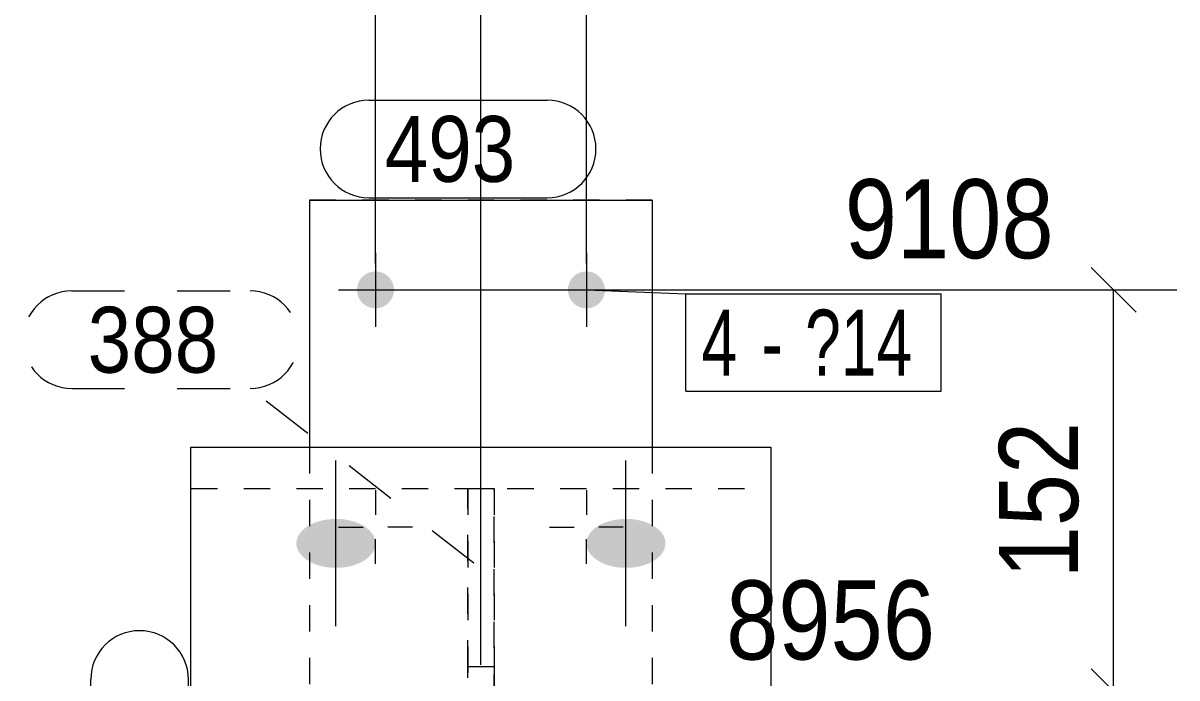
# Model space of a CAD drawing. Header units: millimetres. Extents: x 2 to 579, y 1 to 825.
# Drawn here: x 40.25 to 84.02, y 697 to 721.85 of the extents above; entities that cross this region are included whole.
import ezdxf

# ---------------------------------------------------------------- set-up
doc = ezdxf.new("R2010")
doc.units = ezdxf.units.MM
for name, pattern in [('XKITLINE00', [0]), ('XKITLINE01', [4, 1, -1, 1, -1]), ('XKITLINE02', [4, 2, -2])]:
    doc.linetypes.add(name, pattern=pattern)
for name, color, linetype, lineweight in [('Bolt', 3, 'Continuous', 0), ('BoltMark', 7, 'Continuous', 0), ('Dimensions', 7, 'Continuous', 0), ('Part', 2, 'Continuous', 0), ('PartMark', 7, 'Continuous', 0)]:
    doc.layers.add(name, color=color, linetype=linetype, lineweight=lineweight)
doc.styles.add('ARIAL', font='ARIAL.TTF')
doc.styles.add('ARIAL_NARROW', font='ARIALN.TTF')

# ---------------------------------------------------------------- blocks, each defined once
blk = doc.blocks.new('*A40')
at = {"layer": 'Bolt'}
for points in [[(52.083, 701.174), (52.046, 701.175), (52.009, 701.176), (51.972, 701.178), (51.936, 701.181), (51.899, 701.184), (51.863, 701.187), (51.827, 701.192), (51.791, 701.196), (51.755, 701.202), (51.719, 701.207), (51.684, 701.214), (51.649, 701.221), (51.614, 701.228), (51.58, 701.236), (51.545, 701.244), (51.512, 701.253), (51.478, 701.263), (51.445, 701.273), (51.412, 701.283), (51.38, 701.294), (51.348, 701.306), (51.317, 701.318), (51.286, 701.33), (51.256, 701.343), (51.226, 701.356), (51.197, 701.37), (51.168, 701.385), (51.14, 701.399), (51.112, 701.414), (51.085, 701.43), (51.059, 701.446), (51.033, 701.462), (51.008, 701.479), (50.984, 701.496), (50.96, 701.513), (50.937, 701.531), (50.915, 701.549), (50.893, 701.568), (50.872, 701.586), (50.852, 701.606), (50.833, 701.625), (50.814, 701.645), (50.797, 701.665), (50.78, 701.685), (50.764, 701.705), (50.748, 701.726), (50.734, 701.747), (50.72, 701.768), (50.707, 701.79), (50.695, 701.811), (50.684, 701.833), (50.674, 701.855), (50.664, 701.877), (50.656, 701.899), (50.648, 701.921), (50.642, 701.944), (50.636, 701.966), (50.631, 701.989), (50.627, 702.011), (50.624, 702.034), (50.621, 702.057), (50.62, 702.08), (50.62, 702.102), (50.62, 702.125), (50.621, 702.148), (50.624, 702.171), (50.627, 702.193), (50.631, 702.216), (50.636, 702.239), (50.642, 702.261), (50.648, 702.284), (50.656, 702.306), (50.664, 702.328), (50.674, 702.35), (50.684, 702.372), (50.695, 702.394), (50.707, 702.415), (50.72, 702.437), (50.734, 702.458), (50.748, 702.479), (50.764, 702.499), (50.78, 702.52), (50.797, 702.54), (50.814, 702.56), (50.833, 702.58), (50.852, 702.599), (50.872, 702.618), (50.893, 702.637), (50.915, 702.656), (50.937, 702.674), (50.96, 702.692), (50.984, 702.709), (51.008, 702.726), (51.033, 702.743), (51.059, 702.759), (51.085, 702.775), (51.112, 702.79), (51.14, 702.806), (51.168, 702.82), (51.197, 702.834), (51.226, 702.848), (51.256, 702.862), (51.286, 702.875), (51.317, 702.887), (51.348, 702.899), (51.38, 702.91), (51.412, 702.921), (51.445, 702.932), (51.478, 702.942), (51.512, 702.951), (51.545, 702.96), (51.58, 702.969), (51.614, 702.977), (51.649, 702.984), (51.684, 702.991), (51.719, 702.997), (51.755, 703.003), (51.791, 703.008), (51.827, 703.013), (51.863, 703.017), (51.899, 703.021), (51.936, 703.024), (51.972, 703.027), (52.009, 703.029), (52.046, 703.03), (52.083, 703.031), (52.12, 703.031), (52.156, 703.031), (52.193, 703.03), (52.23, 703.029), (52.267, 703.027), (52.303, 703.024), (52.34, 703.021), (52.376, 703.017), (52.412, 703.013), (52.448, 703.008), (52.484, 703.003), (52.52, 702.997), (52.555, 702.991), (52.59, 702.984), (52.625, 702.977), (52.659, 702.969), (52.694, 702.96), (52.727, 702.951), (52.761, 702.942), (52.794, 702.932), (52.827, 702.921), (52.859, 702.91), (52.891, 702.899), (52.922, 702.887), (52.953, 702.875), (52.983, 702.862), (53.013, 702.848), (53.042, 702.834), (53.071, 702.82), (53.099, 702.806), (53.127, 702.79), (53.154, 702.775), (53.18, 702.759), (53.206, 702.743), (53.231, 702.726), (53.255, 702.709), (53.279, 702.692), (53.302, 702.674), (53.324, 702.656), (53.346, 702.637), (53.367, 702.618), (53.387, 702.599), (53.406, 702.58), (53.425, 702.56), (53.442, 702.54), (53.459, 702.52), (53.476, 702.499), (53.491, 702.479), (53.505, 702.458), (53.519, 702.437), (53.532, 702.415), (53.544, 702.394), (53.555, 702.372), (53.565, 702.35), (53.575, 702.328), (53.583, 702.306), (53.591, 702.284), (53.597, 702.261), (53.603, 702.239), (53.608, 702.216), (53.612, 702.193), (53.615, 702.171), (53.618, 702.148), (53.619, 702.125), (53.62, 702.102), (53.619, 702.08), (53.618, 702.057), (53.615, 702.034), (53.612, 702.011), (53.608, 701.989), (53.603, 701.966), (53.597, 701.944), (53.591, 701.921), (53.583, 701.899), (53.575, 701.877), (53.565, 701.855), (53.555, 701.833), (53.544, 701.811), (53.532, 701.79), (53.519, 701.768), (53.505, 701.747), (53.491, 701.726), (53.476, 701.705), (53.459, 701.685), (53.442, 701.665), (53.425, 701.645), (53.406, 701.625), (53.387, 701.606), (53.367, 701.586), (53.346, 701.568), (53.324, 701.549), (53.302, 701.531), (53.279, 701.513), (53.255, 701.496), (53.231, 701.479), (53.206, 701.462), (53.18, 701.446), (53.154, 701.43), (53.127, 701.414), (53.099, 701.399), (53.071, 701.385), (53.042, 701.37), (53.013, 701.356), (52.983, 701.343), (52.953, 701.33), (52.922, 701.318), (52.891, 701.306), (52.859, 701.294), (52.827, 701.283), (52.794, 701.273), (52.761, 701.263), (52.727, 701.253), (52.694, 701.244), (52.659, 701.236), (52.625, 701.228), (52.59, 701.221), (52.555, 701.214), (52.52, 701.207), (52.484, 701.202), (52.448, 701.196), (52.412, 701.192), (52.376, 701.187), (52.34, 701.184), (52.303, 701.181), (52.267, 701.178), (52.23, 701.176), (52.193, 701.175), (52.156, 701.174), (52.12, 701.174)], [(63.083, 701.174), (63.046, 701.175), (63.009, 701.176), (62.972, 701.178), (62.936, 701.181), (62.899, 701.184), (62.863, 701.187), (62.827, 701.192), (62.791, 701.196), (62.755, 701.202), (62.719, 701.207), (62.684, 701.214), (62.649, 701.221), (62.614, 701.228), (62.58, 701.236), (62.545, 701.244), (62.512, 701.253), (62.478, 701.263), (62.445, 701.273), (62.412, 701.283), (62.38, 701.294), (62.348, 701.306), (62.317, 701.318), (62.286, 701.33), (62.256, 701.343), (62.226, 701.356), (62.197, 701.37), (62.168, 701.385), (62.14, 701.399), (62.112, 701.414), (62.085, 701.43), (62.059, 701.446), (62.033, 701.462), (62.008, 701.479), (61.984, 701.496), (61.96, 701.513), (61.937, 701.531), (61.915, 701.549), (61.893, 701.568), (61.872, 701.586), (61.852, 701.606), (61.833, 701.625), (61.814, 701.645), (61.797, 701.665), (61.78, 701.685), (61.764, 701.705), (61.748, 701.726), (61.734, 701.747), (61.72, 701.768), (61.707, 701.79), (61.695, 701.811), (61.684, 701.833), (61.674, 701.855), (61.664, 701.877), (61.656, 701.899), (61.648, 701.921), (61.642, 701.944), (61.636, 701.966), (61.631, 701.989), (61.627, 702.011), (61.624, 702.034), (61.621, 702.057), (61.62, 702.08), (61.62, 702.102), (61.62, 702.125), (61.621, 702.148), (61.624, 702.171), (61.627, 702.193), (61.631, 702.216), (61.636, 702.239), (61.642, 702.261), (61.648, 702.284), (61.656, 702.306), (61.664, 702.328), (61.674, 702.35), (61.684, 702.372), (61.695, 702.394), (61.707, 702.415), (61.72, 702.437), (61.734, 702.458), (61.748, 702.479), (61.764, 702.499), (61.78, 702.52), (61.797, 702.54), (61.814, 702.56), (61.833, 702.58), (61.852, 702.599), (61.872, 702.618), (61.893, 702.637), (61.915, 702.656), (61.937, 702.674), (61.96, 702.692), (61.984, 702.709), (62.008, 702.726), (62.033, 702.743), (62.059, 702.759), (62.085, 702.775), (62.112, 702.79), (62.14, 702.806), (62.168, 702.82), (62.197, 702.834), (62.226, 702.848), (62.256, 702.862), (62.286, 702.875), (62.317, 702.887), (62.348, 702.899), (62.38, 702.91), (62.412, 702.921), (62.445, 702.932), (62.478, 702.942), (62.512, 702.951), (62.545, 702.96), (62.58, 702.969), (62.614, 702.977), (62.649, 702.984), (62.684, 702.991), (62.719, 702.997), (62.755, 703.003), (62.791, 703.008), (62.827, 703.013), (62.863, 703.017), (62.899, 703.021), (62.936, 703.024), (62.972, 703.027), (63.009, 703.029), (63.046, 703.03), (63.083, 703.031), (63.12, 703.031), (63.156, 703.031), (63.193, 703.03), (63.23, 703.029), (63.267, 703.027), (63.303, 703.024), (63.34, 703.021), (63.376, 703.017), (63.412, 703.013), (63.448, 703.008), (63.484, 703.003), (63.52, 702.997), (63.555, 702.991), (63.59, 702.984), (63.625, 702.977), (63.659, 702.969), (63.694, 702.96), (63.727, 702.951), (63.761, 702.942), (63.794, 702.932), (63.827, 702.921), (63.859, 702.91), (63.891, 702.899), (63.922, 702.887), (63.953, 702.875), (63.983, 702.862), (64.013, 702.848), (64.042, 702.834), (64.071, 702.82), (64.099, 702.806), (64.127, 702.79), (64.154, 702.775), (64.18, 702.759), (64.206, 702.743), (64.231, 702.726), (64.255, 702.709), (64.279, 702.692), (64.302, 702.674), (64.324, 702.656), (64.346, 702.637), (64.367, 702.618), (64.387, 702.599), (64.406, 702.58), (64.425, 702.56), (64.442, 702.54), (64.459, 702.52), (64.476, 702.499), (64.491, 702.479), (64.505, 702.458), (64.519, 702.437), (64.532, 702.415), (64.544, 702.394), (64.555, 702.372), (64.565, 702.35), (64.575, 702.328), (64.583, 702.306), (64.591, 702.284), (64.597, 702.261), (64.603, 702.239), (64.608, 702.216), (64.612, 702.193), (64.615, 702.171), (64.618, 702.148), (64.619, 702.125), (64.62, 702.102), (64.619, 702.08), (64.618, 702.057), (64.615, 702.034), (64.612, 702.011), (64.608, 701.989), (64.603, 701.966), (64.597, 701.944), (64.591, 701.921), (64.583, 701.899), (64.575, 701.877), (64.565, 701.855), (64.555, 701.833), (64.544, 701.811), (64.532, 701.79), (64.519, 701.768), (64.505, 701.747), (64.491, 701.726), (64.476, 701.705), (64.459, 701.685), (64.442, 701.665), (64.425, 701.645), (64.406, 701.625), (64.387, 701.606), (64.367, 701.586), (64.346, 701.568), (64.324, 701.549), (64.302, 701.531), (64.279, 701.513), (64.255, 701.496), (64.231, 701.479), (64.206, 701.462), (64.18, 701.446), (64.154, 701.43), (64.127, 701.414), (64.099, 701.399), (64.071, 701.385), (64.042, 701.37), (64.013, 701.356), (63.983, 701.343), (63.953, 701.33), (63.922, 701.318), (63.891, 701.306), (63.859, 701.294), (63.827, 701.283), (63.794, 701.273), (63.761, 701.263), (63.727, 701.253), (63.694, 701.244), (63.659, 701.236), (63.625, 701.228), (63.59, 701.221), (63.555, 701.214), (63.52, 701.207), (63.484, 701.202), (63.448, 701.196), (63.412, 701.192), (63.376, 701.187), (63.34, 701.184), (63.303, 701.181), (63.267, 701.178), (63.23, 701.176), (63.193, 701.175), (63.156, 701.174), (63.12, 701.174)]]:
    blk.add_hatch(color=3, dxfattribs=at).paths.add_polyline_path(points, flags=17)
at = {"layer": 'Bolt', "color": 3, "linetype": 'XKITLINE00', "lineweight": 0}
for p, q in [((52.12, 698.961), (52.12, 705.244)), ((63.12, 698.961), (63.12, 705.244))]:
    blk.add_line(p, q, dxfattribs=at)
blk = doc.blocks.new('*A50')
at = {"layer": 'Bolt'}
blk.add_hatch(color=3, dxfattribs=at).paths.add_polyline_path([(62.319, 711.689), (62.316, 711.655), (62.312, 711.621), (62.306, 711.587), (62.298, 711.553), (62.289, 711.52), (62.278, 711.487), (62.266, 711.455), (62.252, 711.424), (62.237, 711.393), (62.22, 711.363), (62.201, 711.334), (62.182, 711.306), (62.16, 711.279), (62.138, 711.253), (62.114, 711.228), (62.089, 711.205), (62.063, 711.182), (62.036, 711.161), (62.008, 711.141), (61.979, 711.123), (61.949, 711.106), (61.919, 711.09), (61.887, 711.076), (61.855, 711.064), (61.823, 711.053), (61.789, 711.044), (61.756, 711.037), (61.722, 711.031), (61.688, 711.027), (61.654, 711.024), (61.619, 711.023), (61.585, 711.024), (61.551, 711.027), (61.517, 711.031), (61.483, 711.037), (61.449, 711.044), (61.416, 711.053), (61.384, 711.064), (61.352, 711.076), (61.32, 711.09), (61.289, 711.106), (61.26, 711.123), (61.23, 711.141), (61.202, 711.161), (61.175, 711.182), (61.149, 711.205), (61.124, 711.228), (61.101, 711.253), (61.078, 711.279), (61.057, 711.306), (61.037, 711.334), (61.019, 711.363), (61.002, 711.393), (60.987, 711.424), (60.973, 711.455), (60.96, 711.487), (60.95, 711.52), (60.94, 711.553), (60.933, 711.587), (60.927, 711.621), (60.923, 711.655), (60.92, 711.689), (60.919, 711.723), (60.92, 711.758), (60.923, 711.792), (60.927, 711.826), (60.933, 711.86), (60.94, 711.893), (60.95, 711.926), (60.96, 711.959), (60.973, 711.991), (60.987, 712.023), (61.002, 712.053), (61.019, 712.083), (61.037, 712.112), (61.057, 712.14), (61.078, 712.167), (61.101, 712.193), (61.124, 712.218), (61.149, 712.242), (61.175, 712.264), (61.202, 712.285), (61.23, 712.305), (61.26, 712.324), (61.289, 712.341), (61.32, 712.356), (61.352, 712.37), (61.384, 712.382), (61.416, 712.393), (61.449, 712.402), (61.483, 712.41), (61.517, 712.416), (61.551, 712.42), (61.585, 712.422), (61.619, 712.423), (61.654, 712.422), (61.688, 712.42), (61.722, 712.416), (61.756, 712.41), (61.789, 712.402), (61.823, 712.393), (61.855, 712.382), (61.887, 712.37), (61.919, 712.356), (61.949, 712.341), (61.979, 712.324), (62.008, 712.305), (62.036, 712.285), (62.063, 712.264), (62.089, 712.242), (62.114, 712.218), (62.138, 712.193), (62.16, 712.167), (62.182, 712.14), (62.201, 712.112), (62.22, 712.083), (62.237, 712.053), (62.252, 712.023), (62.266, 711.991), (62.278, 711.959), (62.289, 711.926), (62.298, 711.893), (62.306, 711.86), (62.312, 711.826), (62.316, 711.792), (62.319, 711.758), (62.319, 711.723)], flags=17)
at = {"layer": 'Bolt', "color": 3, "linetype": 'XKITLINE00', "lineweight": 0}
for p, q in [((61.619, 713.123), (61.619, 710.323)), ((60.219, 711.723), (63.019, 711.723)), ((61.619, 704.123), (61.619, 703.191)), ((60.219, 702.723), (61.152, 702.723)), ((63.019, 702.723), (62.087, 702.723)), ((61.619, 701.323), (61.619, 702.256))]:
    blk.add_line(p, q, dxfattribs=at)
blk = doc.blocks.new('*A51')
at = {"layer": 'Bolt'}
blk.add_hatch(color=3, dxfattribs=at).paths.add_polyline_path([(54.319, 711.689), (54.316, 711.655), (54.312, 711.621), (54.306, 711.587), (54.298, 711.553), (54.289, 711.52), (54.278, 711.487), (54.266, 711.455), (54.252, 711.424), (54.237, 711.393), (54.22, 711.363), (54.201, 711.334), (54.182, 711.306), (54.16, 711.279), (54.138, 711.253), (54.114, 711.228), (54.089, 711.205), (54.063, 711.182), (54.036, 711.161), (54.008, 711.141), (53.979, 711.123), (53.949, 711.106), (53.919, 711.09), (53.887, 711.076), (53.855, 711.064), (53.823, 711.053), (53.789, 711.044), (53.756, 711.037), (53.722, 711.031), (53.688, 711.027), (53.654, 711.024), (53.619, 711.023), (53.585, 711.024), (53.551, 711.027), (53.517, 711.031), (53.483, 711.037), (53.449, 711.044), (53.416, 711.053), (53.384, 711.064), (53.352, 711.076), (53.32, 711.09), (53.289, 711.106), (53.26, 711.123), (53.23, 711.141), (53.202, 711.161), (53.175, 711.182), (53.149, 711.205), (53.124, 711.228), (53.101, 711.253), (53.078, 711.279), (53.057, 711.306), (53.037, 711.334), (53.019, 711.363), (53.002, 711.393), (52.987, 711.424), (52.973, 711.455), (52.96, 711.487), (52.95, 711.52), (52.94, 711.553), (52.933, 711.587), (52.927, 711.621), (52.923, 711.655), (52.92, 711.689), (52.919, 711.723), (52.92, 711.758), (52.923, 711.792), (52.927, 711.826), (52.933, 711.86), (52.94, 711.893), (52.95, 711.926), (52.96, 711.959), (52.973, 711.991), (52.987, 712.023), (53.002, 712.053), (53.019, 712.083), (53.037, 712.112), (53.057, 712.14), (53.078, 712.167), (53.101, 712.193), (53.124, 712.218), (53.149, 712.242), (53.175, 712.264), (53.202, 712.285), (53.23, 712.305), (53.26, 712.324), (53.289, 712.341), (53.32, 712.356), (53.352, 712.37), (53.384, 712.382), (53.416, 712.393), (53.449, 712.402), (53.483, 712.41), (53.517, 712.416), (53.551, 712.42), (53.585, 712.422), (53.619, 712.423), (53.654, 712.422), (53.688, 712.42), (53.722, 712.416), (53.756, 712.41), (53.789, 712.402), (53.823, 712.393), (53.855, 712.382), (53.887, 712.37), (53.919, 712.356), (53.949, 712.341), (53.979, 712.324), (54.008, 712.305), (54.036, 712.285), (54.063, 712.264), (54.089, 712.242), (54.114, 712.218), (54.138, 712.193), (54.16, 712.167), (54.182, 712.14), (54.201, 712.112), (54.22, 712.083), (54.237, 712.053), (54.252, 712.023), (54.266, 711.991), (54.278, 711.959), (54.289, 711.926), (54.298, 711.893), (54.306, 711.86), (54.312, 711.826), (54.316, 711.792), (54.319, 711.758), (54.319, 711.723)], flags=17)
at = {"layer": 'Bolt', "color": 3, "linetype": 'XKITLINE00', "lineweight": 0}
for p, q in [((53.619, 713.123), (53.619, 710.323)), ((52.219, 711.723), (55.019, 711.723)), ((53.619, 704.123), (53.619, 703.191)), ((52.219, 702.723), (53.152, 702.723)), ((55.019, 702.723), (54.087, 702.723)), ((53.619, 701.323), (53.619, 702.256))]:
    blk.add_line(p, q, dxfattribs=at)
blk = doc.blocks.new('*A52')
at = {"layer": 'Part', "color": 2, "linetype": 'XKITLINE00', "lineweight": 0}
for p, q in [((46.62, 621.847), (46.62, 705.758)), ((46.62, 705.758), (68.62, 705.758)), ((68.62, 705.758), (68.62, 621.847))]:
    blk.add_line(p, q, dxfattribs=at)
at = {"layer": 'Part', "color": 7, "linetype": 'XKITLINE01', "lineweight": 0}
blk.add_line((46.62, 704.188), (68.62, 704.188), dxfattribs=at)
blk = doc.blocks.new('*A71')
at = {"layer": 'Part', "color": 7, "linetype": 'XKITLINE01', "lineweight": 0}
for p, q in [((57.12, 697.424), (57.119, 704.188)), ((57.119, 704.188), (57.119, 690.123)), ((57.119, 704.188), (58.119, 704.188)), ((58.119, 704.188), (58.12, 697.424)), ((58.119, 690.123), (58.119, 704.188)), ((57.12, 694.995), (57.12, 697.424)), ((57.12, 697.424), (58.12, 697.424)), ((58.12, 697.424), (58.12, 694.995)), ((57.12, 690.123), (57.12, 694.995)), ((57.12, 694.995), (58.12, 694.995)), ((58.12, 690.123), (58.12, 694.995)), ((57.119, 690.123), (57.12, 690.123)), ((57.119, 690.123), (58.119, 690.123)), ((57.12, 690.123), (58.12, 690.123)), ((58.12, 690.123), (58.119, 690.123))]:
    blk.add_line(p, q, dxfattribs=at)
blk = doc.blocks.new('*A72')
at = {"layer": 'Part', "color": 2, "linetype": 'XKITLINE00', "lineweight": 0}
for p, q in [((51.119, 715.123), (51.119, 705.758)), ((51.119, 715.123), (64.119, 715.123)), ((64.119, 715.123), (64.119, 705.758))]:
    blk.add_line(p, q, dxfattribs=at)
at = {"layer": 'Part', "color": 7, "linetype": 'XKITLINE01', "lineweight": 0}
for p, q in [((64.119, 715.123), (51.119, 715.123)), ((51.119, 705.758), (51.119, 690.123)), ((64.119, 705.758), (64.119, 690.123)), ((51.119, 690.123), (64.119, 690.123))]:
    blk.add_line(p, q, dxfattribs=at)
blk = doc.blocks.new('*A172')
at = {"layer": 'PartMark', "color": 7, "linetype": 'XKITLINE02', "lineweight": 0}
for p, q in [((42.101, 711.681), (48.864, 711.681)), ((42.101, 707.981), (48.864, 707.981)), ((57.349, 701.345), (48.864, 707.981))]:
    blk.add_line(p, q, dxfattribs=at)
for centre, start, end in [((42.101, 709.831), 90, 270), ((48.864, 709.831), 270, 90)]:
    blk.add_arc(centre, 1.85, start, end, dxfattribs=at)
at = {"layer": 'PartMark', "color": 3, "style": 'ARIAL', "width": 0.85}
blk.add_text('388', height=2.5, dxfattribs=at).set_placement((42.701, 708.581))
blk = doc.blocks.new('*A183')
at = {"layer": 'PartMark', "color": 7, "linetype": 'XKITLINE00', "lineweight": 0}
for p, q in [((42.82, 690.175), (42.82, 696.938)), ((46.52, 690.175), (46.52, 696.938))]:
    blk.add_line(p, q, dxfattribs=at)
for centre, start, end in [((44.67, 696.938), 0, 180), ((44.67, 690.175), 180, 0)]:
    blk.add_arc(centre, 1.85, start, end, dxfattribs=at)
at = {"layer": 'PartMark', "color": 3, "style": 'ARIAL', "width": 0.85}
blk.add_text('234', height=2.5, rotation=90.0002, dxfattribs=at).set_placement((45.92, 690.775))
blk = doc.blocks.new('*A191')
at = {"layer": 'Dimensions', "color": 7, "linetype": 'XKITLINE00', "lineweight": 0}
for p, q in [((80.771, 712.572), (82.468, 710.875)), ((54.619, 711.723), (84.02, 711.723)), ((81.62, 696.495), (81.62, 711.723)), ((80.771, 697.344), (82.468, 695.647)), ((68.62, 696.495), (84.02, 696.495))]:
    blk.add_line(p, q, dxfattribs=at)
at = {"layer": 'Dimensions', "color": 3}
for p in [(81.62, 711.723), (81.62, 696.495)]:
    blk.add_point(p, dxfattribs=at)
at = {"layer": 'Dimensions', "color": 3, "style": 'ARIAL', "width": 0.85}
for s, p in [('9108', (71.419, 712.923)), ('8956', (66.919, 697.695))]:
    blk.add_text(s, height=3, dxfattribs=at).set_placement(p)
blk.add_text('152', height=3, rotation=90.0002, dxfattribs=at).set_placement((80.27, 700.772))
blk = doc.blocks.new('*A192')
at = {"layer": 'Dimensions', "color": 7, "linetype": 'XKITLINE00', "lineweight": 0}
for p, q in [((53.619, 712.723), (53.619, 734.205)), ((57.62, 697.495), (57.62, 734.205)), ((54.468, 732.204), (52.771, 730.507)), ((58.468, 732.204), (56.771, 730.507)), ((53.619, 731.355), (57.62, 731.355))]:
    blk.add_line(p, q, dxfattribs=at)
at = {"layer": 'Dimensions', "color": 3}
for p in [(53.619, 731.355), (57.62, 731.355)]:
    blk.add_point(p, dxfattribs=at)
at = {"layer": 'Dimensions', "color": 3, "style": 'ARIAL', "width": 0.85}
blk.add_text('40', height=3, dxfattribs=at).set_placement((53.394, 732.705))
blk = doc.blocks.new('*A193')
at = {"layer": 'Dimensions', "color": 7, "linetype": 'XKITLINE00', "lineweight": 0}
for p, q in [((57.62, 697.495), (57.62, 733.755)), ((61.619, 712.723), (61.619, 733.755)), ((58.468, 732.204), (56.771, 730.507)), ((62.468, 732.204), (60.771, 730.507)), ((57.62, 731.355), (61.619, 731.355))]:
    blk.add_line(p, q, dxfattribs=at)
at = {"layer": 'Dimensions', "color": 3}
for p in [(57.62, 731.355), (61.619, 731.355)]:
    blk.add_point(p, dxfattribs=at)
at = {"layer": 'Dimensions', "color": 3, "style": 'ARIAL', "width": 0.85}
blk.add_text('40', height=3, dxfattribs=at).set_placement((57.394, 727.005))
blk = doc.blocks.new('*A194')
at = {"layer": 'BoltMark', "color": 7, "linetype": 'XKITLINE00', "lineweight": 0}
for p, q in [((61.619, 711.723), (65.387, 711.573)), ((65.387, 711.573), (75.076, 711.573)), ((65.387, 707.873), (65.387, 711.573)), ((75.076, 707.873), (75.076, 711.573)), ((65.387, 707.873), (75.076, 707.873))]:
    blk.add_line(p, q, dxfattribs=at)
at = {"layer": 'BoltMark', "color": 3, "style": 'ARIAL_NARROW', "width": 0.85}
for s, p in [('4', (65.987, 708.473)), ('?14', (69.917, 708.473)), ('-', (68.257, 708.473))]:
    blk.add_text(s, height=2.5, dxfattribs=at).set_placement(p)
blk = doc.blocks.new('*A196')
at = {"layer": 'PartMark', "color": 7, "linetype": 'XKITLINE00', "lineweight": 0}
for p, q in [((53.369, 718.923), (60.132, 718.923)), ((53.369, 715.223), (60.132, 715.223))]:
    blk.add_line(p, q, dxfattribs=at)
for centre, start, end in [((53.369, 717.073), 90, 270), ((60.132, 717.073), 270, 90)]:
    blk.add_arc(centre, 1.85, start, end, dxfattribs=at)
at = {"layer": 'PartMark', "color": 3, "style": 'ARIAL', "width": 0.85}
blk.add_text('493', height=2.5, dxfattribs=at).set_placement((53.969, 715.823))

msp = doc.modelspace()

# ---------------------------------------------------------------- block references
at = {"lineweight": 0}
for name in ['*A192', '*A193', '*A196', '*A191', '*A72', '*A51', '*A50', '*A172', '*A194', '*A52', '*A40', '*A71', '*A183']:
    msp.add_blockref(name, (0, 0), dxfattribs=at)

doc.saveas('drawing.dxf')
